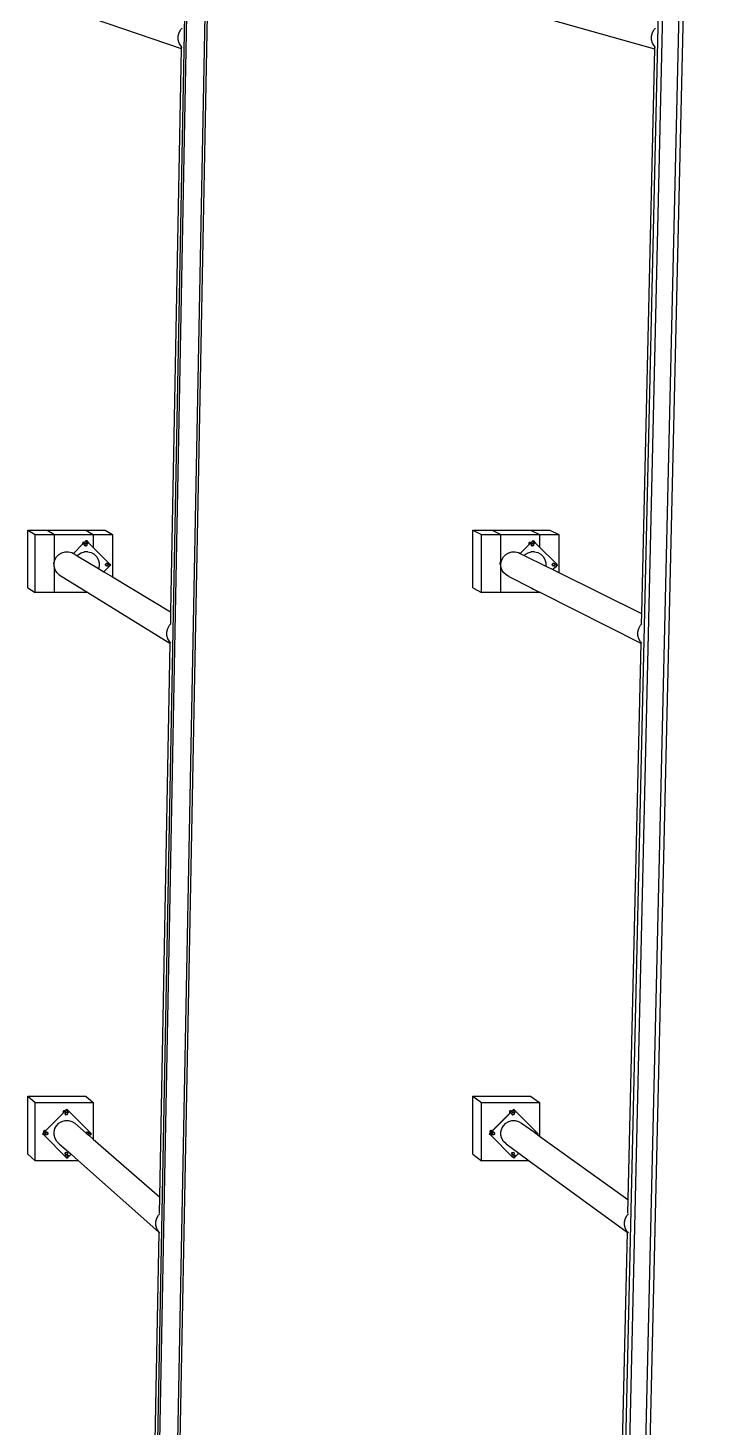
# Model space of a CAD drawing. Extents: x -1616 to 1629, y -1713 to 1708.
# Drawn here: x 709.9 to 945.7, y -736.2 to -254.1 of the extents above; entities that cross this region are included whole.
import ezdxf

# ---------------------------------------------------------------- set-up
doc = ezdxf.new("R2010")
doc.units = 0
doc.header["$MEASUREMENT"] = 0
doc.layers.get('0').update_dxf_attribs({"linetype": 'CONTINUOUS'})

msp = doc.modelspace()

# ---------------------------------------------------------------- linework, layer by layer
for p, q in [((736.24, -1712.91), (773.25, 240.58)), ((736.95, -1712.91), (774, 240.58)), ((743.06, -1712.91), (780.42, 240.58)), ((893.64, -1712.91), (938.57, 240.58)), ((895.06, -1712.91), (940.06, 240.58)), ((900.47, -1712.91), (945.74, 240.58)), ((745.31, -1632.4), (779.58, 158.03)), ((903.76, -1632.4), (945.31, 158.03)), ((886.3, -250.12), (925.85, -261.28)), ((732.45, -250.8), (762.78, -261.19)), ((762.05, -255.71), (762.65, -254.63)), ((762.65, -254.63), (763.13, -254.14)), ((925.2, -255.71), (925.8, -254.63)), ((925.8, -254.63), (926.28, -254.14)), ((761.74, -256.9), (762.05, -255.71)), ((761.76, -258.13), (761.74, -256.9)), ((762.09, -259.32), (761.76, -258.13)), ((762.72, -260.37), (762.09, -259.32)), ((924.9, -256.9), (925.2, -255.71)), ((924.91, -258.13), (924.9, -256.9)), ((925.25, -259.32), (924.91, -258.13)), ((925.88, -260.37), (925.25, -259.32)), ((762.78, -261.19), (759.11, -455.12)), ((763.13, -260.77), (762.72, -260.37)), ((762.79, -260.66), (762.78, -261.19)), ((925.85, -261.28), (921.39, -455.68)), ((925.87, -260.66), (925.85, -261.28)), ((926.28, -260.77), (925.88, -260.37)), ((709.95, -446.91), (709.95, -426.96)), ((709.95, -426.96), (712.44, -428.46)), ((709.95, -426.96), (716.59, -426.96)), ((712.44, -448.47), (712.44, -428.46)), ((712.44, -428.46), (719.11, -428.46)), ((716.59, -426.96), (719.11, -428.46)), ((716.59, -426.96), (729.89, -426.96)), ((719.11, -437.83), (719.11, -428.46)), ((719.11, -428.46), (732.45, -428.46)), ((729.89, -426.96), (732.45, -428.46)), ((729.89, -426.96), (736.54, -426.96)), ((732.45, -428.46), (732.45, -432.97)), ((732.45, -428.46), (739.12, -428.46)), ((736.54, -426.96), (739.12, -428.46)), ((739.12, -428.46), (739.12, -443.13)), ((863.26, -446.91), (863.26, -426.96)), ((863.26, -426.96), (866.29, -428.46)), ((863.26, -426.96), (869.9, -426.96)), ((866.29, -448.47), (866.29, -428.46)), ((866.29, -428.46), (872.96, -428.46)), ((869.9, -426.96), (872.96, -428.46)), ((869.9, -426.96), (883.2, -426.96)), ((872.96, -448.47), (872.96, -428.46)), ((872.96, -428.46), (886.3, -428.46)), ((883.2, -426.96), (886.3, -428.46)), ((883.2, -426.96), (889.85, -426.96)), ((886.3, -428.46), (886.3, -432.82)), ((886.3, -428.46), (892.97, -428.46)), ((889.85, -426.96), (892.97, -428.46)), ((892.97, -428.46), (892.97, -441.62)), ((725.6, -435.04), (728.77, -431.87)), ((725.61, -435.05), (728.79, -431.88)), ((728.71, -431.53), (728.7, -431.63)), ((728.7, -431.63), (728.71, -431.74)), ((728.75, -431.43), (728.71, -431.53)), ((728.71, -431.74), (728.75, -431.84)), ((728.75, -431.43), (728.82, -431.34)), ((728.75, -431.84), (728.77, -431.87)), ((728.77, -431.87), (729.32, -431.32)), ((728.77, -431.87), (728.79, -431.88)), ((728.79, -431.88), (729.33, -431.33)), ((728.91, -431.27), (728.82, -431.34)), ((729.01, -431.23), (728.91, -431.27)), ((729.12, -431.22), (729.01, -431.23)), ((729.22, -431.23), (729.12, -431.22)), ((729.32, -431.27), (729.22, -431.23)), ((729.32, -431.27), (729.35, -431.29)), ((729.35, -431.29), (729.32, -431.27)), ((729.32, -431.32), (729.35, -431.29)), ((729.32, -431.32), (729.33, -431.33)), ((729.32, -431.32), (729.33, -431.33)), ((729.33, -431.33), (729.36, -431.3)), ((729.33, -431.33), (729.55, -431.5)), ((729.33, -431.33), (729.33, -431.33)), ((729.35, -431.29), (730.06, -430.58)), ((729.35, -431.29), (729.37, -431.3)), ((729.36, -431.3), (729.35, -431.29)), ((729.35, -431.29), (729.35, -431.29)), ((729.36, -431.3), (729.37, -431.3)), ((729.37, -431.3), (730.07, -430.59)), ((729.4, -431.93), (729.39, -432.04)), ((729.39, -432.04), (729.4, -432.15)), ((729.44, -431.83), (729.4, -431.93)), ((729.41, -431.94), (729.4, -432.05)), ((729.4, -432.05), (729.41, -432.16)), ((729.4, -432.15), (729.44, -432.25)), ((729.45, -431.84), (729.41, -431.94)), ((729.41, -432.05), (729.43, -431.95)), ((729.43, -432.16), (729.41, -432.05)), ((729.41, -432.16), (729.45, -432.26)), ((729.43, -431.95), (729.47, -431.85)), ((729.47, -432.25), (729.43, -432.16)), ((729.51, -431.75), (729.44, -431.83)), ((729.44, -432.25), (729.51, -432.34)), ((729.52, -431.76), (729.45, -431.84)), ((729.45, -432.07), (729.46, -431.97)), ((729.46, -432.18), (729.45, -432.07)), ((729.45, -432.26), (729.51, -432.33)), ((729.46, -431.97), (729.5, -431.87)), ((729.5, -432.27), (729.46, -432.18)), ((729.47, -431.85), (729.53, -431.77)), ((729.52, -432.32), (729.47, -432.25)), ((729.5, -431.87), (729.56, -431.8)), ((729.53, -432.31), (729.5, -432.27)), ((729.6, -431.68), (729.51, -431.75)), ((729.52, -432.32), (729.51, -432.34)), ((729.51, -432.33), (729.52, -432.34)), ((729.52, -432.32), (729.53, -432.31)), ((729.53, -432.34), (729.52, -432.32)), ((729.52, -432.34), (729.52, -432.35)), ((729.52, -432.35), (729.61, -432.41)), ((729.53, -431.77), (729.61, -431.7)), ((729.53, -431.77), (729.56, -431.8)), ((729.57, -432.36), (729.53, -432.31)), ((729.61, -432.4), (729.53, -432.34)), ((729.55, -431.5), (729.8, -431.6)), ((729.56, -431.8), (729.57, -431.79)), ((729.57, -431.79), (729.65, -431.72)), ((729.63, -432.41), (729.57, -432.36)), ((729.7, -431.64), (729.6, -431.68)), ((729.61, -431.7), (729.71, -431.66)), ((729.61, -432.4), (729.65, -432.42)), ((729.63, -432.41), (729.61, -432.4)), ((729.61, -432.41), (729.71, -432.45)), ((729.65, -432.42), (729.63, -432.41)), ((729.65, -431.72), (729.75, -431.68)), ((729.75, -432.46), (729.65, -432.42)), ((729.8, -431.63), (729.7, -431.64)), ((729.71, -431.66), (729.81, -431.65)), ((729.71, -432.45), (729.74, -432.46)), ((729.75, -431.68), (729.85, -431.67)), ((729.85, -432.48), (729.75, -432.46)), ((729.8, -431.6), (730.08, -431.64)), ((729.91, -431.64), (729.8, -431.63)), ((729.81, -431.65), (729.92, -431.66)), ((729.85, -431.67), (729.95, -431.68)), ((729.95, -432.46), (729.85, -432.48)), ((730.01, -431.68), (729.91, -431.64)), ((729.92, -431.66), (730.02, -431.7)), ((729.95, -431.68), (730.03, -431.72)), ((730.05, -432.42), (729.95, -432.46)), ((730.1, -431.75), (730.01, -431.68)), ((730.02, -431.7), (730.03, -431.72)), ((730.02, -431.7), (730.05, -431.72)), ((730.03, -431.72), (730.05, -431.72)), ((730.05, -431.72), (730.12, -431.78)), ((730.13, -432.36), (730.05, -432.42)), ((730.06, -430.58), (730.07, -430.59)), ((730.06, -430.58), (730.08, -430.59)), ((730.07, -430.59), (730.08, -430.59)), ((730.08, -430.59), (730.82, -431.33)), ((730.08, -430.59), (730.08, -431.63)), ((730.08, -431.64), (730.35, -431.6)), ((730.12, -431.78), (730.1, -431.75)), ((730.13, -431.79), (730.11, -431.76)), ((730.12, -431.78), (730.13, -431.79)), ((730.13, -431.79), (730.2, -431.87)), ((730.2, -432.27), (730.13, -432.36)), ((730.2, -431.87), (730.24, -431.97)), ((730.24, -432.18), (730.2, -432.27)), ((730.24, -431.97), (730.25, -432.07)), ((730.25, -432.07), (730.24, -432.18)), ((730.35, -431.6), (730.6, -431.5)), ((730.6, -431.5), (730.82, -431.33)), ((730.82, -431.33), (732.45, -432.97)), ((732.45, -432.97), (737.75, -438.26)), ((879.61, -435.02), (882.69, -431.94)), ((879.63, -435.03), (882.71, -431.96)), ((882.56, -431.53), (882.55, -431.63)), ((882.55, -431.63), (882.56, -431.74)), ((882.6, -431.43), (882.56, -431.53)), ((882.56, -431.74), (882.6, -431.84)), ((882.67, -431.34), (882.6, -431.43)), ((882.6, -431.84), (882.67, -431.93)), ((882.76, -431.27), (882.67, -431.34)), ((882.67, -431.93), (882.69, -431.94)), ((882.69, -431.94), (883.27, -431.36)), ((882.69, -431.94), (882.71, -431.96)), ((882.71, -431.96), (883.29, -431.38)), ((882.86, -431.23), (882.76, -431.27)), ((882.96, -431.22), (882.86, -431.23)), ((883.07, -431.23), (882.96, -431.22)), ((883.17, -431.27), (883.07, -431.23)), ((883.26, -431.34), (883.17, -431.27)), ((883.17, -431.27), (883.3, -431.33)), ((883.27, -431.36), (883.26, -431.34)), ((883.27, -431.36), (883.3, -431.33)), ((883.29, -431.38), (883.27, -431.36)), ((883.29, -431.38), (883.32, -431.34)), ((883.3, -431.33), (883.31, -431.32)), ((883.3, -431.33), (883.32, -431.34)), ((883.31, -431.32), (884.05, -430.58)), ((883.31, -431.32), (883.33, -431.34)), ((883.31, -431.32), (883.33, -431.33)), ((883.32, -431.34), (883.33, -431.34)), ((883.33, -431.33), (884.07, -430.6)), ((883.33, -431.33), (883.55, -431.5)), ((883.33, -431.34), (883.33, -431.33)), ((883.4, -431.93), (883.38, -432.04)), ((883.38, -432.04), (883.4, -432.15)), ((883.41, -431.94), (883.39, -432.05)), ((883.39, -432.05), (883.41, -432.16)), ((883.44, -431.83), (883.4, -431.93)), ((883.4, -432.15), (883.44, -432.25)), ((883.45, -431.84), (883.41, -431.94)), ((883.41, -432.05), (883.42, -431.95)), ((883.42, -432.16), (883.41, -432.05)), ((883.41, -432.16), (883.45, -432.26)), ((883.42, -431.95), (883.46, -431.85)), ((883.46, -432.25), (883.42, -432.16)), ((883.51, -431.75), (883.44, -431.83)), ((883.44, -432.25), (883.51, -432.34)), ((883.52, -431.76), (883.45, -431.84)), ((883.45, -432.07), (883.46, -431.97)), ((883.46, -432.18), (883.45, -432.07)), ((883.45, -432.26), (883.51, -432.33)), ((883.46, -431.85), (883.53, -431.77)), ((883.46, -431.97), (883.5, -431.87)), ((883.5, -432.27), (883.46, -432.18)), ((883.52, -432.32), (883.46, -432.25)), ((883.5, -431.87), (883.56, -431.8)), ((883.53, -432.31), (883.5, -432.27)), ((883.59, -431.68), (883.51, -431.75)), ((883.52, -432.32), (883.51, -432.34)), ((883.51, -432.33), (883.51, -432.34)), ((883.51, -432.34), (883.52, -432.35)), ((883.52, -432.32), (883.53, -432.31)), ((883.53, -432.34), (883.52, -432.32)), ((883.52, -432.35), (883.6, -432.41)), ((883.53, -431.77), (883.61, -431.7)), ((883.53, -431.77), (883.56, -431.8)), ((883.57, -432.36), (883.53, -432.31)), ((883.61, -432.4), (883.53, -432.34)), ((883.55, -431.5), (883.8, -431.6)), ((883.56, -431.8), (883.57, -431.79)), ((883.57, -431.79), (883.65, -431.72)), ((883.64, -432.41), (883.57, -432.36)), ((883.69, -431.64), (883.59, -431.68)), ((883.6, -432.41), (883.7, -432.45)), ((883.61, -431.7), (883.71, -431.66)), ((883.61, -432.4), (883.65, -432.42)), ((883.64, -432.41), (883.61, -432.4)), ((883.65, -432.42), (883.64, -432.41)), ((883.65, -431.72), (883.75, -431.68)), ((883.75, -432.46), (883.65, -432.42)), ((883.8, -431.63), (883.69, -431.64)), ((883.7, -432.45), (883.74, -432.46)), ((883.71, -431.66), (883.81, -431.65)), ((883.75, -431.68), (883.85, -431.67)), ((883.85, -432.48), (883.75, -432.46)), ((883.8, -431.6), (884.07, -431.64)), ((883.91, -431.64), (883.8, -431.63)), ((883.81, -431.65), (883.91, -431.66)), ((883.85, -431.67), (883.96, -431.68)), ((883.96, -432.46), (883.85, -432.48)), ((884.01, -431.68), (883.91, -431.64)), ((883.91, -431.66), (884.01, -431.7)), ((883.96, -431.68), (884.02, -431.71)), ((884.05, -432.42), (883.96, -432.46)), ((884.09, -431.75), (884.01, -431.68)), ((884.01, -431.7), (884.02, -431.71)), ((884.01, -431.7), (884.05, -431.72)), ((884.02, -431.71), (884.05, -431.72)), ((884.05, -430.58), (884.07, -430.6)), ((884.05, -430.58), (884.07, -430.59)), ((884.05, -431.72), (884.11, -431.77)), ((884.14, -432.36), (884.05, -432.42)), ((884.07, -430.59), (884.81, -431.33)), ((884.07, -430.6), (884.07, -430.59)), ((884.07, -430.59), (884.07, -431.63)), ((884.07, -431.64), (884.34, -431.6)), ((884.11, -431.77), (884.09, -431.75)), ((884.11, -431.77), (884.1, -431.76)), ((884.11, -431.77), (884.14, -431.79)), ((884.14, -431.79), (884.2, -431.87)), ((884.2, -432.27), (884.14, -432.36)), ((884.2, -431.87), (884.24, -431.97)), ((884.24, -432.18), (884.2, -432.27)), ((884.24, -431.97), (884.25, -432.07)), ((884.25, -432.07), (884.24, -432.18)), ((884.34, -431.6), (884.6, -431.5)), ((884.6, -431.5), (884.81, -431.33)), ((884.81, -431.33), (886.3, -432.82)), ((886.3, -432.82), (891.74, -438.26)), ((718.71, -438.36), (718.69, -438.47)), ((718.69, -438.47), (718.71, -438.58)), ((718.75, -438.26), (718.71, -438.36)), ((718.71, -438.58), (718.75, -438.68)), ((718.81, -438.17), (718.75, -438.26)), ((718.75, -438.68), (718.81, -438.76)), ((718.9, -438.11), (718.81, -438.17)), ((719, -438.07), (718.9, -438.11)), ((718.98, -438.34), (719.11, -437.83)), ((718.99, -439.51), (718.98, -438.34)), ((719.05, -438.06), (719, -438.07)), ((719.11, -437.83), (719.26, -437.22)), ((719.26, -437.22), (719.83, -436.2)), ((719.83, -436.2), (720.64, -435.37)), ((720.64, -435.37), (721.64, -434.78)), ((721.64, -434.78), (722.76, -434.46)), ((722.76, -434.46), (723.92, -434.45)), ((723.92, -434.45), (725.05, -434.74)), ((725.05, -434.74), (725.6, -435.04)), ((725.6, -435.04), (725.61, -435.05)), ((725.61, -435.05), (726.06, -435.3)), ((726.06, -435.3), (726.9, -435.81)), ((726.9, -435.81), (727.32, -435.37)), ((726.9, -435.81), (734.28, -440.23)), ((727.32, -435.37), (728.32, -434.78)), ((728.32, -434.78), (729.44, -434.46)), ((730.6, -434.45), (729.44, -434.46)), ((730.6, -434.45), (731.73, -434.74)), ((731.73, -434.74), (732.74, -435.3)), ((732.74, -435.3), (733.57, -436.12)), ((733.57, -436.12), (734.17, -437.12)), ((734.17, -437.12), (734.48, -438.23)), ((734.48, -438.23), (734.5, -439.4)), ((736.77, -438.6), (736.71, -438.68)), ((736.72, -438.69), (736.78, -438.61)), ((736.85, -438.52), (736.76, -438.59)), ((736.76, -438.59), (736.78, -438.61)), ((736.76, -438.71), (736.81, -438.64)), ((736.78, -438.61), (736.87, -438.54)), ((736.78, -438.61), (736.81, -438.64)), ((736.81, -438.64), (736.82, -438.63)), ((736.82, -438.63), (736.9, -438.57)), ((736.95, -438.48), (736.85, -438.52)), ((736.87, -438.54), (736.96, -438.5)), ((736.9, -438.57), (737, -438.53)), ((737.06, -438.47), (736.95, -438.48)), ((736.96, -438.5), (737.07, -438.49)), ((737, -438.53), (737.1, -438.51)), ((737.17, -438.48), (737.06, -438.47)), ((737.07, -438.49), (737.17, -438.5)), ((737.1, -438.51), (737.21, -438.53)), ((737.27, -438.52), (737.17, -438.48)), ((737.17, -438.5), (737.27, -438.54)), ((737.21, -438.53), (737.29, -438.56)), ((737.35, -438.59), (737.27, -438.52)), ((737.27, -438.54), (737.29, -438.56)), ((737.27, -438.54), (737.31, -438.57)), ((737.29, -438.56), (737.31, -438.57)), ((737.31, -438.57), (737.38, -438.62)), ((737.38, -438.62), (737.35, -438.59)), ((737.38, -438.63), (737.36, -438.6)), ((737.38, -438.62), (737.39, -438.63)), ((737.39, -438.63), (737.45, -438.71)), ((737.58, -438.48), (737.47, -438.73)), ((737.75, -438.26), (737.58, -438.48)), ((737.75, -438.26), (738.49, -439)), ((872.56, -438.36), (872.54, -438.47)), ((872.54, -438.47), (872.56, -438.58)), ((872.6, -438.26), (872.56, -438.36)), ((872.56, -438.58), (872.6, -438.68)), ((872.66, -438.17), (872.6, -438.26)), ((872.6, -438.68), (872.66, -438.76)), ((872.75, -438.11), (872.66, -438.17)), ((872.85, -438.07), (872.75, -438.11)), ((872.96, -438.05), (872.85, -438.07)), ((873.04, -438.06), (872.96, -438.05)), ((872.97, -438.47), (872.96, -438.47)), ((872.97, -438.34), (873.26, -437.22)), ((872.99, -439.51), (872.97, -438.34)), ((873.26, -437.22), (873.83, -436.2)), ((873.83, -436.2), (874.64, -435.37)), ((874.64, -435.37), (875.64, -434.78)), ((875.64, -434.78), (876.76, -434.46)), ((876.76, -434.46), (877.92, -434.45)), ((877.92, -434.45), (879.05, -434.74)), ((879.05, -434.74), (879.61, -435.02)), ((879.61, -435.02), (879.63, -435.03)), ((879.63, -435.03), (881, -435.7)), ((881, -435.7), (881.32, -435.37)), ((881, -435.7), (888.49, -439.41)), ((881.32, -435.37), (882.32, -434.78)), ((882.32, -434.78), (883.43, -434.46)), ((884.6, -434.45), (883.43, -434.46)), ((884.6, -434.45), (885.72, -434.74)), ((885.72, -434.74), (886.74, -435.3)), ((886.74, -435.3), (887.57, -436.12)), ((887.57, -436.12), (888.16, -437.12)), ((888.16, -437.12), (888.48, -438.23)), ((888.48, -438.23), (888.49, -439.4)), ((890.77, -438.6), (890.7, -438.68)), ((890.72, -438.69), (890.78, -438.61)), ((890.85, -438.52), (890.76, -438.59)), ((890.76, -438.59), (890.78, -438.61)), ((890.76, -438.71), (890.81, -438.64)), ((890.78, -438.61), (890.86, -438.54)), ((890.78, -438.61), (890.81, -438.64)), ((890.81, -438.64), (890.82, -438.63)), ((890.82, -438.63), (890.91, -438.57)), ((890.95, -438.48), (890.85, -438.52)), ((890.86, -438.54), (890.96, -438.5)), ((890.91, -438.57), (891, -438.53)), ((891.05, -438.47), (890.95, -438.48)), ((890.96, -438.5), (891.06, -438.49)), ((891, -438.53), (891.11, -438.51)), ((891.16, -438.48), (891.05, -438.47)), ((891.06, -438.49), (891.17, -438.5)), ((891.11, -438.51), (891.21, -438.53)), ((891.26, -438.52), (891.16, -438.48)), ((891.17, -438.5), (891.26, -438.54)), ((891.21, -438.53), (891.27, -438.55)), ((891.35, -438.59), (891.26, -438.52)), ((891.26, -438.54), (891.27, -438.55)), ((891.26, -438.54), (891.31, -438.57)), ((891.27, -438.55), (891.31, -438.57)), ((891.31, -438.57), (891.36, -438.61)), ((891.36, -438.61), (891.35, -438.59)), ((891.37, -438.61), (891.36, -438.6)), ((891.36, -438.61), (891.39, -438.63)), ((891.39, -438.63), (891.46, -438.71)), ((891.57, -438.48), (891.47, -438.73)), ((891.74, -438.26), (891.57, -438.48)), ((891.74, -438.26), (892.48, -439)), ((718.81, -438.76), (718.9, -438.83)), ((718.9, -438.83), (718.98, -438.86)), ((719.11, -439.92), (718.99, -439.51)), ((719.11, -448.47), (719.11, -439.92)), ((719.31, -440.62), (719.11, -439.92)), ((719.9, -441.62), (719.31, -440.62)), ((720.73, -442.44), (719.9, -441.62)), ((720.73, -442.44), (730.57, -448.47)), ((734.5, -439.4), (734.28, -440.23)), ((734.28, -440.23), (736.14, -441.35)), ((737.75, -439.74), (736.14, -441.35)), ((736.14, -441.35), (739.12, -443.13)), ((736.67, -438.78), (736.65, -438.89)), ((736.65, -438.89), (736.67, -439)), ((736.71, -438.68), (736.67, -438.78)), ((736.67, -438.89), (736.68, -438.79)), ((736.68, -439), (736.67, -438.89)), ((736.67, -439), (736.71, -439.1)), ((736.68, -438.79), (736.72, -438.69)), ((736.72, -439.09), (736.68, -439)), ((736.7, -438.91), (736.72, -438.81)), ((736.72, -439.02), (736.7, -438.91)), ((736.71, -439.1), (736.77, -439.18)), ((736.72, -438.81), (736.76, -438.71)), ((736.76, -439.11), (736.72, -439.02)), ((736.78, -439.17), (736.72, -439.09)), ((736.79, -439.15), (736.76, -439.11)), ((736.76, -439.18), (736.77, -439.18)), ((736.77, -439.18), (736.76, -439.18)), ((736.78, -439.17), (736.77, -439.18)), ((736.77, -439.18), (736.85, -439.24)), ((736.77, -439.18), (736.77, -439.18)), ((736.77, -439.18), (736.77, -439.19)), ((736.77, -439.19), (736.86, -439.25)), ((736.79, -439.15), (736.78, -439.17)), ((736.78, -439.18), (736.78, -439.17)), ((736.87, -439.24), (736.78, -439.18)), ((736.82, -439.2), (736.79, -439.15)), ((736.88, -439.25), (736.82, -439.2)), ((736.85, -439.24), (736.95, -439.28)), ((736.86, -439.25), (736.96, -439.29)), ((736.88, -439.25), (736.87, -439.24)), ((736.87, -439.24), (736.9, -439.26)), ((736.9, -439.26), (736.88, -439.25)), ((736.96, -439.29), (736.9, -439.26)), ((736.95, -439.28), (736.96, -439.29)), ((737, -439.3), (736.96, -439.29)), ((736.96, -439.29), (736.99, -439.3)), ((737.1, -439.32), (737, -439.3)), ((737.21, -439.3), (737.1, -439.32)), ((737.31, -439.26), (737.21, -439.3)), ((737.39, -439.2), (737.31, -439.26)), ((737.45, -439.11), (737.39, -439.2)), ((737.45, -438.71), (737.47, -438.76)), ((737.49, -439.02), (737.45, -439.11)), ((737.45, -439.11), (737.47, -439.27)), ((737.45, -439.11), (737.45, -439.11)), ((737.47, -438.73), (737.47, -438.76)), ((737.47, -438.76), (737.49, -438.81)), ((737.47, -439.27), (737.58, -439.53)), ((737.49, -438.81), (737.51, -438.91)), ((737.51, -438.91), (737.49, -439.02)), ((738.49, -439), (737.49, -439)), ((737.58, -439.53), (737.75, -439.74)), ((738.49, -439), (737.75, -439.74)), ((739.12, -443.13), (759.11, -455.12)), ((872.66, -438.76), (872.75, -438.83)), ((872.75, -438.83), (872.85, -438.87)), ((872.85, -438.87), (872.96, -438.88)), ((872.96, -438.88), (872.98, -438.88)), ((873.3, -440.62), (872.99, -439.51)), ((873.9, -441.62), (873.3, -440.62)), ((874.73, -442.44), (873.9, -441.62)), ((875.74, -443), (874.73, -442.44)), ((875.74, -443), (883.65, -447)), ((888.49, -439.4), (888.49, -439.41)), ((888.49, -439.41), (890.89, -440.59)), ((890.66, -438.78), (890.65, -438.89)), ((890.65, -438.89), (890.66, -439)), ((890.7, -438.68), (890.66, -438.78)), ((890.66, -438.89), (890.67, -438.79)), ((890.67, -439), (890.66, -438.89)), ((890.66, -439), (890.7, -439.1)), ((890.67, -438.79), (890.72, -438.69)), ((890.72, -439.09), (890.67, -439)), ((890.7, -438.91), (890.72, -438.81)), ((890.72, -439.02), (890.7, -438.91)), ((890.7, -439.1), (890.76, -439.18)), ((890.72, -438.81), (890.76, -438.71)), ((890.76, -439.11), (890.72, -439.02)), ((890.77, -439.17), (890.72, -439.09)), ((890.79, -439.15), (890.76, -439.11)), ((890.77, -439.17), (890.76, -439.18)), ((890.76, -439.18), (890.76, -439.18)), ((890.76, -439.18), (890.85, -439.24)), ((890.76, -439.18), (890.76, -439.18)), ((890.76, -439.18), (890.76, -439.18)), ((890.76, -439.18), (890.77, -439.19)), ((890.79, -439.15), (890.77, -439.17)), ((890.78, -439.18), (890.77, -439.17)), ((890.77, -439.19), (890.86, -439.25)), ((890.86, -439.24), (890.78, -439.18)), ((890.82, -439.2), (890.79, -439.15)), ((890.9, -439.25), (890.82, -439.2)), ((890.85, -439.24), (890.95, -439.28)), ((890.9, -439.25), (890.86, -439.24)), ((890.86, -439.24), (890.91, -439.26)), ((890.86, -439.25), (890.96, -439.29)), ((891.74, -439.74), (890.89, -440.59)), ((890.89, -440.59), (892.97, -441.62)), ((890.91, -439.26), (890.9, -439.25)), ((890.97, -439.29), (890.91, -439.26)), ((890.95, -439.28), (890.97, -439.29)), ((890.96, -439.29), (891, -439.3)), ((891, -439.3), (890.97, -439.29)), ((891.11, -439.32), (891, -439.3)), ((891.21, -439.3), (891.11, -439.32)), ((891.31, -439.26), (891.21, -439.3)), ((891.39, -439.2), (891.31, -439.26)), ((891.45, -439.12), (891.39, -439.2)), ((891.46, -439.11), (891.45, -439.12)), ((891.45, -439.12), (891.47, -439.27)), ((891.46, -438.71), (891.47, -438.74)), ((891.5, -439.02), (891.46, -439.11)), ((891.47, -438.73), (891.47, -438.74)), ((891.47, -438.74), (891.5, -438.81)), ((891.47, -439.27), (891.57, -439.53)), ((891.5, -438.81), (891.51, -438.91)), ((891.51, -438.91), (891.5, -439.02)), ((892.48, -439), (891.5, -439)), ((891.57, -439.53), (891.74, -439.74)), ((892.48, -439), (891.74, -439.74)), ((892.97, -441.62), (921.39, -455.68)), ((709.95, -446.91), (712.44, -448.47)), ((863.26, -446.91), (866.29, -448.47)), ((884.05, -447.4), (883.65, -447)), ((883.65, -447), (883.67, -447.01)), ((884.07, -447.42), (883.67, -447.01)), ((883.67, -447.01), (884.2, -447.28)), ((884.05, -447.4), (884.07, -447.42)), ((884.2, -447.28), (884.07, -447.42)), ((884.09, -447.23), (884.09, -447.42)), ((884.2, -447.28), (886.3, -448.34)), ((719.11, -448.47), (712.44, -448.47)), ((730.57, -448.47), (719.11, -448.47)), ((730.57, -448.47), (758.9, -465.87)), ((872.96, -448.47), (866.29, -448.47)), ((886.3, -448.47), (872.96, -448.47)), ((886.3, -448.34), (886.3, -448.47)), ((886.3, -448.34), (886.56, -448.47)), ((886.56, -448.47), (886.3, -448.47)), ((886.56, -448.47), (921.15, -465.98)), ((759.11, -455.12), (759.03, -459.18)), ((921.39, -455.68), (921.31, -459.18)), ((757.83, -462.03), (758.13, -460.85)), ((757.85, -463.26), (757.83, -462.03)), ((758.13, -460.85), (758.73, -459.78)), ((758.73, -459.78), (759.21, -459.29)), ((920.15, -462.03), (920.45, -460.85)), ((920.16, -463.26), (920.15, -462.03)), ((920.45, -460.85), (921.05, -459.78)), ((921.05, -459.78), (921.53, -459.29)), ((758.9, -465.87), (755.29, -656.58)), ((758.18, -464.44), (757.85, -463.26)), ((758.8, -465.49), (758.18, -464.44)), ((759.21, -465.89), (758.8, -465.49)), ((758.91, -465.7), (758.9, -465.87)), ((921.15, -465.98), (916.75, -657.49)), ((920.5, -464.44), (920.16, -463.26)), ((921.12, -465.49), (920.5, -464.44)), ((921.53, -465.89), (921.12, -465.49)), ((921.16, -465.7), (921.15, -465.98)), ((709.95, -621.96), (729.89, -621.96)), ((709.95, -641.9), (709.95, -621.96)), ((709.95, -621.96), (712.44, -624.14)), ((712.44, -624.14), (732.45, -624.14)), ((712.44, -644.16), (712.44, -624.14)), ((722.77, -627.05), (723.38, -626.44)), ((722.79, -627.07), (723.4, -626.46)), ((723.38, -626.44), (723.4, -626.46)), ((723.38, -626.44), (723.4, -626.46)), ((723.4, -626.46), (724.14, -627.2)), ((723.4, -626.46), (723.4, -626.46)), ((723.4, -626.46), (723.4, -627.5)), ((729.89, -621.96), (732.45, -624.14)), ((732.45, -624.14), (732.45, -636.72)), ((863.26, -621.96), (883.2, -621.96)), ((863.26, -641.9), (863.26, -621.96)), ((863.26, -621.96), (866.29, -624.14)), ((866.29, -624.14), (886.3, -624.14)), ((866.29, -644.16), (866.29, -624.14)), ((876.71, -627.11), (877.37, -626.44)), ((876.73, -627.12), (877.39, -626.46)), ((877.37, -626.44), (877.39, -626.46)), ((877.37, -626.44), (877.39, -626.46)), ((877.39, -626.46), (878.14, -627.2)), ((877.39, -626.46), (877.39, -626.46)), ((877.39, -626.46), (877.39, -627.5)), ((883.2, -621.96), (886.3, -624.14)), ((886.3, -624.14), (886.3, -635.65)), ((715.99, -633.83), (722.18, -627.64)), ((716.01, -633.85), (722.2, -627.65)), ((719.83, -632.07), (720.64, -631.24)), ((720.64, -631.24), (721.64, -630.65)), ((721.64, -630.65), (722.76, -630.33)), ((722.04, -627.21), (722.03, -627.32)), ((722.04, -627.42), (722.03, -627.32)), ((722.08, -627.11), (722.04, -627.21)), ((722.04, -627.42), (722.08, -627.52)), ((722.15, -627.02), (722.08, -627.11)), ((722.08, -627.52), (722.15, -627.61)), ((722.24, -626.96), (722.15, -627.02)), ((722.15, -627.61), (722.18, -627.64)), ((722.15, -627.61), (722.19, -627.64)), ((722.18, -627.64), (722.2, -627.65)), ((722.18, -627.64), (722.19, -627.64)), ((722.19, -627.64), (722.64, -627.18)), ((722.19, -627.64), (722.2, -627.65)), ((722.2, -627.65), (722.66, -627.2)), ((722.2, -627.65), (722.2, -627.65)), ((722.34, -626.91), (722.24, -626.96)), ((722.44, -626.9), (722.34, -626.91)), ((722.55, -626.91), (722.44, -626.9)), ((722.65, -626.96), (722.55, -626.91)), ((722.64, -627.18), (722.77, -627.06)), ((722.64, -627.18), (722.66, -627.2)), ((722.64, -627.18), (722.66, -627.2)), ((722.74, -627.02), (722.65, -626.96)), ((722.66, -627.2), (722.78, -627.08)), ((722.66, -627.2), (722.87, -627.37)), ((722.66, -627.2), (722.66, -627.2)), ((722.73, -627.8), (722.71, -627.91)), ((722.71, -627.91), (722.73, -628.02)), ((722.74, -627.81), (722.72, -627.92)), ((722.72, -627.92), (722.74, -628.03)), ((722.77, -627.7), (722.73, -627.8)), ((722.73, -628.02), (722.77, -628.12)), ((722.74, -627.02), (722.77, -627.05)), ((722.77, -627.06), (722.74, -627.02)), ((722.78, -627.71), (722.74, -627.81)), ((722.74, -627.92), (722.75, -627.82)), ((722.75, -628.02), (722.74, -627.92)), ((722.74, -628.03), (722.78, -628.13)), ((722.75, -627.82), (722.79, -627.72)), ((722.79, -628.12), (722.75, -628.02)), ((722.76, -630.33), (723.92, -630.32)), ((722.77, -627.05), (722.79, -627.07)), ((722.77, -627.06), (722.77, -627.05)), ((722.78, -627.08), (722.77, -627.06)), ((722.83, -627.61), (722.77, -627.7)), ((722.77, -627.95), (722.78, -627.85)), ((722.78, -628.05), (722.77, -627.95)), ((722.77, -628.12), (722.83, -628.2)), ((722.78, -627.08), (722.79, -627.07)), ((722.84, -627.62), (722.78, -627.71)), ((722.78, -627.85), (722.82, -627.75)), ((722.82, -628.15), (722.78, -628.05)), ((722.78, -628.13), (722.83, -628.2)), ((722.79, -627.72), (722.85, -627.63)), ((722.84, -628.19), (722.79, -628.12)), ((722.82, -627.75), (722.89, -627.67)), ((722.89, -628.23), (722.82, -628.15)), ((722.92, -627.55), (722.83, -627.61)), ((722.84, -628.19), (722.83, -628.2)), ((722.83, -628.2), (722.84, -628.21)), ((722.85, -628.2), (722.84, -628.19)), ((722.84, -628.21), (722.93, -628.28)), ((722.84, -628.21), (722.84, -628.21)), ((722.85, -627.63), (722.94, -627.57)), ((722.85, -627.63), (722.89, -627.67)), ((722.85, -628.2), (722.89, -628.23)), ((722.87, -627.37), (723.13, -627.47)), ((722.89, -627.67), (722.97, -627.6)), ((722.89, -627.67), (722.89, -627.67)), ((722.97, -628.3), (722.89, -628.23)), ((723.02, -627.51), (722.92, -627.55)), ((722.93, -628.28), (722.97, -628.3)), ((722.94, -627.57), (723.03, -627.53)), ((722.97, -627.6), (723.07, -627.56)), ((723.07, -628.34), (722.97, -628.3)), ((723.13, -627.49), (723.02, -627.51)), ((723.03, -627.53), (723.14, -627.52)), ((723.07, -627.56), (723.17, -627.55)), ((723.17, -628.35), (723.07, -628.34)), ((723.13, -627.47), (723.4, -627.51)), ((723.24, -627.51), (723.13, -627.49)), ((723.14, -627.52), (723.24, -627.53)), ((723.17, -627.55), (723.28, -627.56)), ((723.28, -628.34), (723.17, -628.35)), ((723.34, -627.55), (723.24, -627.51)), ((723.24, -627.53), (723.34, -627.57)), ((723.28, -627.56), (723.37, -627.6)), ((723.37, -628.3), (723.28, -628.34)), ((723.42, -627.61), (723.34, -627.55)), ((723.34, -627.57), (723.42, -627.63)), ((723.37, -627.6), (723.43, -627.64)), ((723.46, -628.23), (723.37, -628.3)), ((723.4, -627.51), (723.67, -627.47)), ((723.49, -627.7), (723.42, -627.61)), ((723.42, -627.63), (723.43, -627.64)), ((723.42, -627.63), (723.46, -627.67)), ((723.5, -627.71), (723.43, -627.62)), ((723.43, -627.64), (723.46, -627.67)), ((723.46, -627.67), (723.49, -627.71)), ((723.52, -628.15), (723.46, -628.23)), ((723.49, -627.71), (723.49, -627.7)), ((723.49, -627.71), (723.52, -627.75)), ((723.5, -627.73), (723.5, -627.71)), ((723.52, -627.75), (723.56, -627.85)), ((723.56, -628.05), (723.52, -628.15)), ((723.56, -627.85), (723.57, -627.95)), ((723.57, -627.95), (723.56, -628.05)), ((723.67, -627.47), (723.92, -627.37)), ((723.92, -627.37), (724.14, -627.2)), ((723.92, -630.32), (725.05, -630.6)), ((724.14, -627.2), (731.07, -634.13)), ((725.05, -630.6), (726.06, -631.17)), ((726.06, -631.17), (730.02, -634.61)), ((869.92, -633.89), (876.12, -627.7)), ((869.94, -633.91), (876.14, -627.71)), ((873.83, -632.07), (874.64, -631.24)), ((874.64, -631.24), (875.64, -630.65)), ((875.64, -630.65), (876.76, -630.33)), ((875.89, -627.21), (875.88, -627.32)), ((875.88, -627.32), (875.89, -627.42)), ((875.93, -627.11), (875.89, -627.21)), ((875.89, -627.42), (875.93, -627.52)), ((876, -627.02), (875.93, -627.11)), ((875.93, -627.52), (876, -627.61)), ((876.09, -626.96), (876, -627.02)), ((876, -627.61), (876.09, -627.68)), ((876.19, -626.91), (876.09, -626.96)), ((876.09, -627.68), (876.12, -627.69)), ((876.09, -627.68), (876.12, -627.7)), ((876.12, -627.69), (876.63, -627.18)), ((876.12, -627.69), (876.15, -627.7)), ((876.12, -627.7), (876.12, -627.69)), ((876.12, -627.7), (876.14, -627.71)), ((876.14, -627.71), (876.15, -627.7)), ((876.15, -627.7), (876.65, -627.2)), ((876.29, -626.9), (876.19, -626.91)), ((876.4, -626.91), (876.29, -626.9)), ((876.5, -626.96), (876.4, -626.91)), ((876.59, -627.02), (876.5, -626.96)), ((876.5, -626.96), (876.71, -627.11)), ((876.65, -627.11), (876.59, -627.02)), ((876.63, -627.18), (876.67, -627.15)), ((876.63, -627.18), (876.65, -627.2)), ((876.67, -627.15), (876.65, -627.11)), ((876.65, -627.2), (876.68, -627.17)), ((876.65, -627.2), (876.87, -627.37)), ((876.67, -627.15), (876.71, -627.11)), ((876.68, -627.17), (876.67, -627.15)), ((876.68, -627.17), (876.73, -627.12)), ((876.71, -627.11), (876.73, -627.12)), ((876.72, -627.8), (876.71, -627.91)), ((876.71, -627.91), (876.72, -628.02)), ((876.76, -627.7), (876.72, -627.8)), ((876.73, -627.81), (876.72, -627.92)), ((876.72, -627.92), (876.73, -628.03)), ((876.72, -628.02), (876.76, -628.12)), ((876.77, -627.71), (876.73, -627.81)), ((876.73, -627.92), (876.74, -627.82)), ((876.74, -628.02), (876.73, -627.92)), ((876.73, -628.03), (876.77, -628.13)), ((876.74, -627.82), (876.78, -627.72)), ((876.78, -628.12), (876.74, -628.02)), ((876.83, -627.61), (876.76, -627.7)), ((876.76, -628.12), (876.83, -628.2)), ((876.76, -630.33), (877.92, -630.32)), ((876.84, -627.62), (876.77, -627.71)), ((876.77, -627.95), (876.79, -627.85)), ((876.79, -628.05), (876.77, -627.95)), ((876.77, -628.13), (876.83, -628.2)), ((876.78, -627.72), (876.85, -627.63)), ((876.84, -628.19), (876.78, -628.12)), ((876.79, -627.85), (876.83, -627.75)), ((876.83, -628.15), (876.79, -628.05)), ((876.91, -627.55), (876.83, -627.61)), ((876.83, -627.75), (876.89, -627.67)), ((876.89, -628.23), (876.83, -628.15)), ((876.84, -628.19), (876.83, -628.2)), ((876.83, -628.2), (876.83, -628.21)), ((876.83, -628.21), (876.84, -628.21)), ((876.85, -628.2), (876.84, -628.19)), ((876.84, -628.21), (876.92, -628.28)), ((876.85, -627.63), (876.93, -627.57)), ((876.85, -627.63), (876.89, -627.67)), ((876.93, -628.27), (876.85, -628.2)), ((876.87, -627.37), (877.12, -627.47)), ((876.89, -627.67), (876.97, -627.6)), ((876.89, -627.67), (876.89, -627.67)), ((876.94, -628.27), (876.89, -628.23)), ((877.01, -627.51), (876.91, -627.55)), ((876.92, -628.28), (877.02, -628.32)), ((876.93, -627.57), (877.03, -627.53)), ((876.93, -628.27), (876.97, -628.3)), ((876.94, -628.27), (876.93, -628.27)), ((876.97, -628.3), (876.94, -628.27)), ((876.97, -627.6), (877.07, -627.56)), ((877.07, -628.34), (876.97, -628.3)), ((877.12, -627.49), (877.01, -627.51)), ((877.02, -628.32), (877.03, -628.32)), ((877.03, -627.53), (877.13, -627.52)), ((877.07, -627.56), (877.18, -627.55)), ((877.18, -628.35), (877.07, -628.34)), ((877.12, -627.47), (877.39, -627.51)), ((877.23, -627.51), (877.12, -627.49)), ((877.13, -627.52), (877.24, -627.53)), ((877.18, -627.55), (877.28, -627.56)), ((877.28, -628.34), (877.18, -628.35)), ((877.33, -627.55), (877.23, -627.51)), ((877.24, -627.53), (877.33, -627.57)), ((877.28, -627.56), (877.37, -627.6)), ((877.38, -628.3), (877.28, -628.34)), ((877.42, -627.61), (877.33, -627.55)), ((877.33, -627.57), (877.37, -627.6)), ((877.33, -627.57), (877.38, -627.6)), ((877.37, -627.6), (877.38, -627.6)), ((877.38, -627.6), (877.45, -627.66)), ((877.46, -628.23), (877.38, -628.3)), ((877.39, -627.51), (877.66, -627.47)), ((877.45, -627.66), (877.42, -627.61)), ((877.46, -627.66), (877.43, -627.62)), ((877.45, -627.66), (877.46, -627.67)), ((877.46, -627.67), (877.52, -627.75)), ((877.52, -628.15), (877.46, -628.23)), ((877.52, -627.75), (877.56, -627.85)), ((877.56, -628.05), (877.52, -628.15)), ((877.56, -627.85), (877.58, -627.95)), ((877.58, -627.95), (877.56, -628.05)), ((877.66, -627.47), (877.92, -627.37)), ((877.92, -627.37), (878.14, -627.2)), ((877.92, -630.32), (879.05, -630.6)), ((878.14, -627.2), (885.06, -634.13)), ((879.05, -630.6), (880.06, -631.17)), ((880.06, -631.17), (884.49, -634.35)), ((714.97, -634.86), (715.41, -634.42)), ((715.71, -635.6), (714.97, -634.86)), ((714.97, -634.86), (714.99, -634.87)), ((714.99, -634.87), (715.42, -634.43)), ((715.73, -635.61), (714.99, -634.87)), ((714.99, -634.87), (715.99, -634.87)), ((715.32, -634.04), (715.31, -634.15)), ((715.31, -634.15), (715.32, -634.26)), ((715.32, -634.04), (715.36, -633.94)), ((715.32, -634.26), (715.36, -634.36)), ((715.36, -633.94), (715.43, -633.86)), ((715.36, -634.36), (715.41, -634.42)), ((715.41, -634.42), (715.71, -634.11)), ((715.41, -634.42), (715.42, -634.43)), ((715.42, -634.43), (715.72, -634.13)), ((715.52, -633.79), (715.43, -633.86)), ((715.62, -633.75), (715.52, -633.79)), ((715.62, -633.75), (715.72, -633.73)), ((715.71, -634.11), (715.99, -633.83)), ((715.72, -634.13), (715.71, -634.11)), ((715.71, -634.11), (715.73, -634.13)), ((715.71, -635.6), (715.73, -635.61)), ((722.64, -642.53), (715.71, -635.6)), ((715.83, -633.75), (715.72, -633.73)), ((715.72, -634.13), (715.73, -634.13)), ((715.73, -634.13), (716.01, -633.85)), ((715.89, -634.35), (715.73, -634.13)), ((715.73, -635.61), (715.89, -635.39)), ((722.66, -642.54), (715.73, -635.61)), ((715.93, -633.79), (715.83, -633.75)), ((716, -634.6), (715.89, -634.35)), ((715.89, -635.39), (716, -635.14)), ((715.99, -633.83), (715.93, -633.79)), ((715.99, -634.64), (715.97, -634.75)), ((715.97, -634.75), (715.99, -634.85)), ((716.01, -633.85), (715.99, -633.83)), ((716.03, -634.54), (715.99, -634.64)), ((715.99, -634.75), (716, -634.64)), ((716, -634.85), (715.99, -634.75)), ((715.99, -634.85), (715.99, -634.87)), ((715.99, -634.87), (716, -634.87)), ((715.99, -634.87), (716.03, -634.95)), ((716.04, -634.54), (716, -634.63)), ((716, -634.63), (716, -634.6)), ((716.02, -634.77), (716, -634.63)), ((716, -634.63), (716, -634.64)), ((716, -634.85), (716, -634.86)), ((716, -634.85), (716.03, -634.92)), ((716, -634.86), (716.03, -634.93)), ((716, -634.87), (716.01, -634.87)), ((716, -635.14), (716.03, -634.93)), ((716.01, -634.87), (716.03, -634.87)), ((716.02, -634.77), (716.03, -634.67)), ((716.02, -634.78), (716.02, -634.77)), ((716.03, -634.88), (716.02, -634.78)), ((716.09, -634.45), (716.03, -634.54)), ((716.03, -634.67), (716.07, -634.58)), ((716.07, -634.98), (716.03, -634.88)), ((716.03, -634.92), (716.03, -634.88)), ((716.04, -634.95), (716.03, -634.92)), ((716.03, -634.93), (716.03, -634.92)), ((716.03, -634.93), (716.04, -634.96)), ((716.03, -634.95), (716.08, -635.03)), ((716.04, -634.54), (716.1, -634.46)), ((716.09, -635.02), (716.04, -634.95)), ((716.04, -634.96), (716.11, -635.04)), ((716.07, -634.58), (716.14, -634.49)), ((716.1, -635.01), (716.07, -634.98)), ((716.08, -635.03), (716.09, -635.03)), ((716.09, -635.02), (716.1, -635.01)), ((716.1, -635.03), (716.09, -635.02)), ((716.09, -635.03), (716.09, -635.04)), ((716.09, -635.04), (716.18, -635.11)), ((716.1, -634.46), (716.19, -634.4)), ((716.11, -634.46), (716.1, -634.46)), ((716.1, -634.46), (716.14, -634.49)), ((716.13, -635.05), (716.1, -635.01)), ((716.1, -635.03), (716.14, -635.06)), ((716.13, -635.05), (716.1, -635.03)), ((716.19, -634.39), (716.11, -634.46)), ((716.11, -635.04), (716.19, -635.11)), ((716.14, -635.06), (716.13, -635.05)), ((716.14, -634.49), (716.22, -634.43)), ((716.14, -634.49), (716.14, -634.49)), ((716.21, -635.12), (716.14, -635.06)), ((716.18, -635.11), (716.22, -635.12)), ((716.29, -634.35), (716.19, -634.39)), ((716.19, -634.4), (716.28, -634.36)), ((716.19, -635.11), (716.21, -635.12)), ((716.22, -635.13), (716.21, -635.12)), ((716.22, -634.43), (716.32, -634.39)), ((716.32, -635.17), (716.22, -635.13)), ((716.28, -634.36), (716.39, -634.34)), ((716.4, -634.33), (716.29, -634.35)), ((716.32, -634.39), (716.42, -634.37)), ((716.42, -635.18), (716.32, -635.17)), ((716.39, -634.34), (716.49, -634.36)), ((716.51, -634.35), (716.4, -634.33)), ((716.42, -634.37), (716.53, -634.39)), ((716.53, -635.17), (716.42, -635.18)), ((716.49, -634.36), (716.59, -634.4)), ((716.61, -634.39), (716.51, -634.35)), ((716.53, -634.39), (716.62, -634.43)), ((716.62, -635.13), (716.53, -635.17)), ((716.59, -634.4), (716.67, -634.46)), ((716.7, -634.46), (716.61, -634.39)), ((716.62, -634.43), (716.68, -634.47)), ((716.71, -635.06), (716.62, -635.13)), ((716.67, -634.46), (716.71, -634.49)), ((716.67, -634.46), (716.68, -634.47)), ((716.75, -634.54), (716.68, -634.45)), ((716.68, -634.47), (716.71, -634.49)), ((716.71, -634.49), (716.77, -634.58)), ((716.77, -634.98), (716.71, -635.06)), ((716.76, -634.56), (716.75, -634.54)), ((716.77, -634.58), (716.81, -634.67)), ((716.81, -634.88), (716.77, -634.98)), ((716.81, -634.67), (716.82, -634.78)), ((716.82, -634.78), (716.81, -634.88)), ((718.98, -634.21), (719.26, -633.08)), ((718.99, -635.37), (718.98, -634.21)), ((719.31, -636.49), (718.99, -635.37)), ((719.26, -633.08), (719.83, -632.07)), ((730.03, -634.55), (730.01, -634.6)), ((730.02, -634.61), (730.04, -634.56)), ((730.02, -634.61), (730.06, -634.64)), ((730.1, -634.47), (730.03, -634.55)), ((730.04, -634.56), (730.11, -634.48)), ((730.06, -634.64), (730.08, -634.59)), ((730.06, -634.64), (730.63, -635.14)), ((730.08, -634.59), (730.14, -634.51)), ((730.17, -634.39), (730.09, -634.46)), ((730.09, -634.46), (730.11, -634.48)), ((730.11, -634.48), (730.19, -634.41)), ((730.11, -634.48), (730.14, -634.51)), ((730.14, -634.51), (730.23, -634.44)), ((730.14, -634.51), (730.14, -634.51)), ((730.27, -634.35), (730.17, -634.39)), ((730.19, -634.41), (730.29, -634.37)), ((730.23, -634.44), (730.32, -634.4)), ((730.38, -634.33), (730.27, -634.35)), ((730.29, -634.37), (730.39, -634.36)), ((730.32, -634.4), (730.43, -634.39)), ((730.49, -634.35), (730.38, -634.33)), ((730.39, -634.36), (730.5, -634.37)), ((730.43, -634.39), (730.53, -634.4)), ((730.59, -634.39), (730.49, -634.35)), ((730.5, -634.37), (730.59, -634.41)), ((730.53, -634.4), (730.63, -634.44)), ((730.68, -634.46), (730.59, -634.39)), ((730.59, -634.41), (730.68, -634.48)), ((730.63, -634.44), (730.68, -634.48)), ((730.71, -635.07), (730.63, -635.14)), ((730.63, -635.14), (730.89, -635.37)), ((730.74, -634.54), (730.68, -634.46)), ((730.68, -634.48), (730.68, -634.48)), ((730.68, -634.48), (730.71, -634.51)), ((730.68, -634.48), (730.71, -634.51)), ((730.75, -634.55), (730.69, -634.47)), ((730.71, -634.51), (730.75, -634.55)), ((730.77, -634.99), (730.71, -635.07)), ((730.75, -634.55), (730.74, -634.54)), ((730.75, -634.55), (730.77, -634.59)), ((730.76, -634.57), (730.75, -634.55)), ((730.77, -634.59), (730.79, -634.63)), ((730.78, -634.99), (730.77, -634.99)), ((730.82, -634.89), (730.78, -634.99)), ((730.78, -634.99), (730.8, -635.14)), ((730.8, -634.6), (730.79, -634.63)), ((730.79, -634.63), (730.82, -634.69)), ((730.9, -634.35), (730.8, -634.6)), ((730.8, -635.14), (730.89, -635.37)), ((730.82, -634.69), (730.83, -634.79)), ((730.83, -634.79), (730.82, -634.89)), ((731.81, -634.87), (730.82, -634.87)), ((730.89, -635.37), (731.12, -635.56)), ((731.07, -634.13), (730.9, -634.35)), ((731.07, -634.13), (731.81, -634.87)), ((731.81, -634.87), (731.12, -635.56)), ((731.12, -635.56), (732.45, -636.72)), ((868.96, -634.86), (869.33, -634.48)), ((869.7, -635.6), (868.96, -634.86)), ((868.96, -634.86), (868.98, -634.87)), ((868.98, -634.87), (869.35, -634.5)), ((869.72, -635.61), (868.98, -634.87)), ((868.98, -634.87), (869.99, -634.87)), ((869.17, -634.04), (869.16, -634.15)), ((869.16, -634.15), (869.17, -634.26)), ((869.21, -633.94), (869.17, -634.04)), ((869.17, -634.26), (869.21, -634.36)), ((869.21, -633.94), (869.25, -633.9)), ((869.21, -634.36), (869.28, -634.44)), ((869.25, -633.9), (869.28, -633.86)), ((869.37, -633.79), (869.28, -633.86)), ((869.28, -634.44), (869.33, -634.48)), ((869.33, -634.48), (869.7, -634.11)), ((869.33, -634.48), (869.35, -634.5)), ((869.35, -634.5), (869.72, -634.13)), ((869.47, -633.75), (869.37, -633.79)), ((869.57, -633.73), (869.47, -633.75)), ((869.68, -633.75), (869.57, -633.73)), ((869.78, -633.79), (869.68, -633.75)), ((869.7, -634.11), (869.91, -633.91)), ((869.72, -634.13), (869.7, -634.11)), ((869.7, -634.11), (869.72, -634.13)), ((869.7, -635.6), (869.72, -635.61)), ((876.63, -642.53), (869.7, -635.6)), ((869.72, -634.13), (869.92, -633.93)), ((869.89, -634.35), (869.72, -634.13)), ((869.72, -634.13), (869.72, -634.13)), ((869.72, -635.61), (869.89, -635.39)), ((876.65, -642.54), (869.72, -635.61)), ((869.87, -633.86), (869.78, -633.79)), ((869.78, -633.79), (869.92, -633.89)), ((869.91, -633.91), (869.87, -633.86)), ((869.99, -634.6), (869.89, -634.35)), ((869.89, -635.39), (869.99, -635.14)), ((869.91, -633.91), (869.92, -633.89)), ((869.92, -633.93), (869.91, -633.91)), ((869.92, -633.89), (869.94, -633.91)), ((869.92, -633.93), (869.94, -633.91)), ((869.98, -634.64), (869.97, -634.75)), ((869.97, -634.75), (869.98, -634.85)), ((870.02, -634.54), (869.98, -634.64)), ((869.98, -634.75), (869.99, -634.64)), ((869.99, -634.85), (869.98, -634.75)), ((869.98, -634.85), (869.99, -634.87)), ((870, -634.63), (869.99, -634.6)), ((870, -634.63), (869.99, -634.64)), ((869.99, -634.85), (869.99, -634.86)), ((869.99, -634.85), (870.02, -634.92)), ((869.99, -634.86), (870.02, -634.93)), ((869.99, -634.87), (870, -634.87)), ((869.99, -634.87), (870.02, -634.95)), ((869.99, -635.14), (870.02, -634.93)), ((870.04, -634.54), (870, -634.63)), ((870.03, -634.87), (870, -634.63)), ((870, -634.87), (870, -634.87)), ((870, -634.87), (870.02, -634.87)), ((870.09, -634.45), (870.02, -634.54)), ((870.02, -634.78), (870.04, -634.67)), ((870.04, -634.88), (870.02, -634.78)), ((870.02, -634.92), (870.03, -634.87)), ((870.03, -634.95), (870.02, -634.92)), ((870.02, -634.93), (870.02, -634.92)), ((870.02, -634.93), (870.04, -634.96)), ((870.02, -634.95), (870.08, -635.03)), ((870.09, -635.02), (870.03, -634.95)), ((870.04, -634.54), (870.1, -634.46)), ((870.04, -634.67), (870.08, -634.58)), ((870.08, -634.98), (870.04, -634.88)), ((870.04, -634.96), (870.1, -635.04)), ((870.08, -634.58), (870.14, -634.5)), ((870.1, -635.01), (870.08, -634.98)), ((870.08, -635.03), (870.09, -635.04)), ((870.08, -635.03), (870.08, -635.03)), ((870.09, -635.02), (870.1, -635.01)), ((870.1, -635.03), (870.09, -635.02)), ((870.09, -635.04), (870.17, -635.11)), ((870.19, -634.39), (870.1, -634.46)), ((870.1, -634.46), (870.18, -634.4)), ((870.1, -634.46), (870.1, -634.46)), ((870.1, -634.46), (870.14, -634.5)), ((870.14, -635.06), (870.1, -635.01)), ((870.18, -635.09), (870.1, -635.03)), ((870.1, -635.04), (870.19, -635.11)), ((870.14, -634.49), (870.22, -634.43)), ((870.14, -634.5), (870.14, -634.49)), ((870.19, -635.1), (870.14, -635.06)), ((870.17, -635.11), (870.28, -635.15)), ((870.18, -634.4), (870.28, -634.36)), ((870.18, -635.09), (870.22, -635.12)), ((870.19, -635.1), (870.18, -635.09)), ((870.29, -634.35), (870.19, -634.39)), ((870.22, -635.12), (870.19, -635.1)), ((870.19, -635.11), (870.22, -635.12)), ((870.22, -634.43), (870.32, -634.39)), ((870.32, -635.17), (870.22, -635.12)), ((870.28, -634.36), (870.38, -634.34)), ((870.28, -635.15), (870.28, -635.15)), ((870.4, -634.33), (870.29, -634.35)), ((870.32, -634.39), (870.43, -634.37)), ((870.43, -635.18), (870.32, -635.17)), ((870.38, -634.34), (870.49, -634.36)), ((870.5, -634.35), (870.4, -634.33)), ((870.43, -634.37), (870.53, -634.39)), ((870.53, -635.17), (870.43, -635.18)), ((870.49, -634.36), (870.58, -634.4)), ((870.6, -634.39), (870.5, -634.35)), ((870.53, -634.39), (870.62, -634.43)), ((870.63, -635.13), (870.53, -635.17)), ((870.58, -634.4), (870.62, -634.43)), ((870.58, -634.4), (870.63, -634.43)), ((870.69, -634.46), (870.6, -634.39)), ((870.62, -634.43), (870.63, -634.43)), ((870.63, -634.43), (870.71, -634.49)), ((870.71, -635.06), (870.63, -635.13)), ((870.71, -634.49), (870.68, -634.45)), ((870.71, -634.49), (870.77, -634.58)), ((870.77, -634.98), (870.71, -635.06)), ((870.77, -634.58), (870.81, -634.67)), ((870.81, -634.88), (870.77, -634.98)), ((870.81, -634.67), (870.83, -634.78)), ((870.83, -634.78), (870.81, -634.88)), ((872.97, -634.21), (873.26, -633.08)), ((872.99, -635.37), (872.97, -634.21)), ((873.3, -636.49), (872.99, -635.37)), ((873.26, -633.08), (873.83, -632.07)), ((884.58, -634.39), (884.49, -634.35)), ((884.49, -634.35), (884.56, -634.4)), ((884.56, -634.4), (884.59, -634.41)), ((884.56, -634.4), (884.6, -634.43)), ((884.67, -634.46), (884.58, -634.39)), ((884.59, -634.41), (884.62, -634.44)), ((884.59, -634.41), (884.63, -634.44)), ((884.6, -634.43), (884.62, -634.44)), ((884.6, -634.43), (884.72, -634.52)), ((884.62, -634.44), (884.63, -634.44)), ((884.63, -634.44), (884.7, -634.5)), ((884.7, -634.5), (884.67, -634.46)), ((884.71, -634.5), (884.68, -634.47)), ((884.7, -634.5), (884.71, -634.51)), ((884.71, -634.51), (884.72, -634.52)), ((884.72, -634.52), (884.8, -634.57)), ((884.9, -634.35), (884.8, -634.57)), ((884.8, -634.57), (885.56, -635.12)), ((885.06, -634.13), (884.9, -634.35)), ((885.06, -634.13), (885.81, -634.87)), ((885.81, -634.87), (885.22, -634.87)), ((885.81, -634.87), (885.56, -635.12)), ((885.56, -635.12), (886.3, -635.65)), ((886.3, -635.65), (916.75, -657.49)), ((719.9, -637.49), (719.31, -636.49)), ((720.73, -638.3), (719.9, -637.49)), ((720.73, -638.3), (724.79, -641.89)), ((732.45, -636.72), (755.29, -656.58)), ((873.9, -637.49), (873.3, -636.49)), ((874.73, -638.3), (873.9, -637.49)), ((874.73, -638.3), (879.15, -641.53)), ((709.95, -641.9), (712.44, -644.16)), ((727.34, -644.16), (712.44, -644.16)), ((723.38, -643.27), (722.64, -642.53)), ((722.64, -642.53), (722.66, -642.54)), ((722.87, -642.37), (722.66, -642.54)), ((723.4, -643.28), (722.66, -642.54)), ((722.73, -641.53), (722.71, -641.64)), ((722.71, -641.64), (722.73, -641.74)), ((722.77, -641.43), (722.73, -641.53)), ((722.73, -641.64), (722.74, -641.53)), ((722.74, -641.74), (722.73, -641.64)), ((722.73, -641.74), (722.77, -641.84)), ((722.74, -641.53), (722.78, -641.43)), ((722.78, -641.84), (722.74, -641.74)), ((722.76, -641.67), (722.77, -641.56)), ((722.77, -641.77), (722.76, -641.67)), ((722.83, -641.34), (722.77, -641.43)), ((722.77, -641.56), (722.81, -641.47)), ((722.81, -641.87), (722.77, -641.77)), ((722.77, -641.84), (722.83, -641.93)), ((722.78, -641.43), (722.84, -641.35)), ((722.84, -641.92), (722.78, -641.84)), ((722.81, -641.47), (722.88, -641.38)), ((722.87, -641.94), (722.81, -641.87)), ((722.83, -641.93), (722.92, -642)), ((722.84, -641.35), (722.93, -641.29)), ((722.87, -641.94), (722.84, -641.92)), ((722.84, -641.92), (722.88, -641.95)), ((722.88, -641.95), (722.87, -641.94)), ((723.13, -642.27), (722.87, -642.37)), ((722.88, -641.38), (722.96, -641.32)), ((722.96, -642.01), (722.88, -641.95)), ((722.92, -642), (722.96, -642.01)), ((722.93, -641.29), (723.02, -641.25)), ((722.96, -641.32), (723.06, -641.28)), ((722.96, -642.02), (722.96, -642.01)), ((723.06, -642.06), (722.96, -642.02)), ((723.02, -641.25), (723.13, -641.23)), ((723.06, -641.28), (723.16, -641.26)), ((723.16, -642.07), (723.06, -642.06)), ((723.13, -641.23), (723.23, -641.25)), ((723.4, -642.23), (723.13, -642.27)), ((723.16, -641.26), (723.27, -641.28)), ((723.27, -642.06), (723.16, -642.07)), ((723.23, -641.25), (723.33, -641.29)), ((723.27, -641.28), (723.36, -641.32)), ((723.36, -642.02), (723.27, -642.06)), ((723.33, -641.29), (723.41, -641.35)), ((723.36, -641.32), (723.42, -641.36)), ((723.45, -641.95), (723.36, -642.02)), ((723.38, -643.27), (723.4, -643.28)), ((723.67, -642.27), (723.4, -642.23)), ((724.14, -642.54), (723.4, -643.28)), ((723.41, -641.35), (723.42, -641.36)), ((723.41, -641.35), (723.45, -641.38)), ((723.49, -641.43), (723.42, -641.34)), ((723.42, -641.36), (723.45, -641.38)), ((723.42, -641.97), (723.42, -643.28)), ((723.45, -641.38), (723.5, -641.45)), ((723.51, -641.87), (723.45, -641.95)), ((723.5, -641.45), (723.49, -641.43)), ((723.5, -641.45), (723.51, -641.47)), ((723.51, -641.47), (723.55, -641.56)), ((723.55, -641.77), (723.51, -641.87)), ((723.55, -641.56), (723.56, -641.67)), ((723.56, -641.67), (723.55, -641.77)), ((723.92, -642.37), (723.67, -642.27)), ((724.14, -642.54), (723.92, -642.37)), ((724.79, -641.89), (724.14, -642.54)), ((724.79, -641.89), (727.34, -644.16)), ((727.34, -644.16), (755.07, -668.71)), ((863.26, -641.9), (866.29, -644.16)), ((882.75, -644.16), (866.29, -644.16)), ((877.37, -643.27), (876.63, -642.53)), ((876.63, -642.53), (876.65, -642.54)), ((876.87, -642.37), (876.65, -642.54)), ((877.39, -643.28), (876.65, -642.54)), ((876.72, -641.53), (876.71, -641.64)), ((876.71, -641.64), (876.72, -641.74)), ((876.76, -641.43), (876.72, -641.53)), ((876.72, -641.64), (876.73, -641.53)), ((876.73, -641.74), (876.72, -641.64)), ((876.72, -641.74), (876.76, -641.84)), ((876.73, -641.53), (876.77, -641.43)), ((876.77, -641.84), (876.73, -641.74)), ((876.83, -641.34), (876.76, -641.43)), ((876.76, -641.67), (876.78, -641.56)), ((876.78, -641.77), (876.76, -641.67)), ((876.76, -641.84), (876.83, -641.93)), ((876.77, -641.43), (876.84, -641.35)), ((876.84, -641.92), (876.77, -641.84)), ((876.78, -641.56), (876.82, -641.47)), ((876.82, -641.87), (876.78, -641.77)), ((876.82, -641.47), (876.88, -641.38)), ((876.88, -641.95), (876.82, -641.87)), ((876.83, -641.93), (876.91, -642)), ((876.84, -641.35), (876.92, -641.29)), ((876.92, -641.98), (876.84, -641.92)), ((877.12, -642.27), (876.87, -642.37)), ((876.88, -641.38), (876.96, -641.32)), ((876.93, -641.99), (876.88, -641.95)), ((876.91, -642), (877.01, -642.04)), ((876.92, -641.29), (877.02, -641.25)), ((876.93, -641.99), (876.92, -641.98)), ((876.92, -641.98), (876.96, -642.02)), ((876.96, -642.02), (876.93, -641.99)), ((876.96, -641.32), (877.06, -641.28)), ((877.02, -642.04), (876.96, -642.02)), ((877.01, -642.04), (877.02, -642.04)), ((877.02, -641.25), (877.12, -641.23)), ((877.06, -642.06), (877.02, -642.04)), ((877.06, -641.28), (877.17, -641.26)), ((877.17, -642.07), (877.06, -642.06)), ((877.12, -641.23), (877.23, -641.25)), ((877.39, -642.23), (877.12, -642.27)), ((877.17, -641.26), (877.27, -641.28)), ((877.27, -642.06), (877.17, -642.07)), ((877.23, -641.25), (877.32, -641.29)), ((877.27, -641.28), (877.36, -641.32)), ((877.37, -642.02), (877.27, -642.06)), ((877.32, -641.29), (877.36, -641.32)), ((877.32, -641.29), (877.37, -641.32)), ((877.36, -641.32), (877.37, -641.32)), ((877.37, -641.32), (877.45, -641.38)), ((877.45, -641.95), (877.37, -642.02)), ((877.37, -643.27), (877.39, -643.28)), ((877.66, -642.27), (877.39, -642.23)), ((878.14, -642.54), (877.39, -643.28)), ((877.45, -641.38), (877.42, -641.34)), ((877.42, -641.98), (877.42, -643.28)), ((877.45, -641.38), (877.51, -641.47)), ((877.45, -641.38), (877.45, -641.38)), ((877.51, -641.87), (877.45, -641.95)), ((877.51, -641.47), (877.55, -641.56)), ((877.55, -641.77), (877.51, -641.87)), ((877.55, -641.56), (877.57, -641.67)), ((877.57, -641.67), (877.55, -641.77)), ((877.92, -642.37), (877.66, -642.27)), ((878.14, -642.54), (877.92, -642.37)), ((879.15, -641.53), (878.14, -642.54)), ((879.15, -641.53), (882.75, -644.16)), ((882.75, -644.16), (916.49, -668.78)), ((755.29, -656.58), (755.19, -662.21)), ((916.75, -657.49), (916.64, -662.21)), ((754.05, -665.15), (754.35, -663.97)), ((754.06, -666.37), (754.05, -665.15)), ((754.35, -663.97), (754.95, -662.9)), ((754.95, -662.9), (755.42, -662.42)), ((915.56, -665.15), (915.86, -663.97)), ((915.57, -666.37), (915.56, -665.15)), ((915.86, -663.97), (916.45, -662.9)), ((916.45, -662.9), (916.93, -662.42)), ((755.07, -668.71), (751.52, -855.9)), ((754.39, -667.54), (754.06, -666.37)), ((755.02, -668.59), (754.39, -667.54)), ((755.42, -668.98), (755.02, -668.59)), ((755.07, -668.67), (755.07, -668.71)), ((916.49, -668.78), (912.17, -857.21)), ((915.9, -667.54), (915.57, -666.37)), ((916.52, -668.59), (915.9, -667.54)), ((916.5, -668.67), (916.49, -668.78)), ((916.93, -668.98), (916.52, -668.59))]:
    msp.add_line(p, q)

doc.saveas('drawing.dxf')
